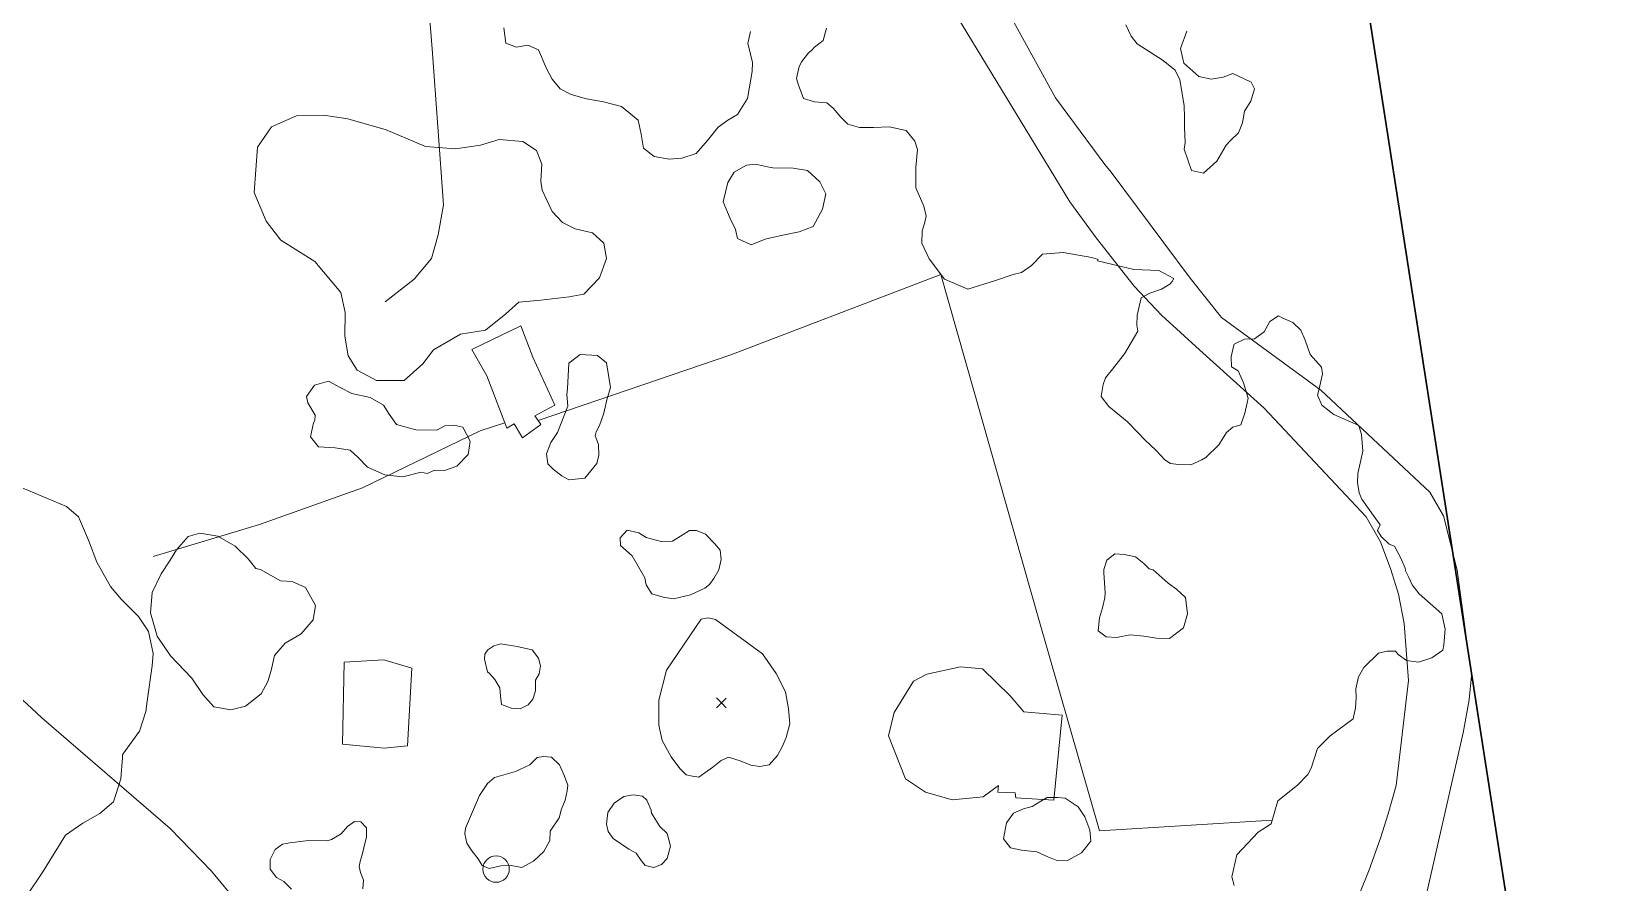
# Model space of a CAD drawing. Header units: metres. Extents: x 4652992 to 4879070, y 2074171 to 2309877.
# Drawn here: x 4654614.1 to 4654706.4, y 2307217.4 to 2307267 of the extents above; entities that cross this region are included whole.
import ezdxf

# ---------------------------------------------------------------- set-up
doc = ezdxf.new("R2010")
doc.units = ezdxf.units.M
doc.header["$MEASUREMENT"] = 0
doc.linetypes.add('DGN Style 3', pattern=[92.779933, 66.271381, -26.508552])
doc.layers.get('0').update_dxf_attribs({"color": 4, "lineweight": 0})
for name, color, linetype, lineweight in [('Level 1', 2, 'Continuous', 0), ('Level 2', 6, 'Continuous', 0), ('Level 20', 30, 'DGN Style 3', 0), ('Level 30', 5, 'Continuous', 0), ('Level 37', 3, 'Continuous', 0), ('Level 40', 1, 'Continuous', 0), ('Level 61', 4, 'Continuous', 0), ('Level 62', 4, 'Continuous', 0), ('Level 63', 3, 'Continuous', 0)]:
    doc.layers.add(name, color=color, linetype=linetype, lineweight=lineweight)
doc.layers.add('Limite', color=38, linetype='Continuous', lineweight=0, plot=False)

# ---------------------------------------------------------------- blocks, each defined once
blk = doc.blocks.new('POSTE')
at = {"color": 0, "linetype": 'ByBlock', "lineweight": -2}
blk.add_circle((0, 0), 0.77, dxfattribs=at)
blk = doc.blocks.new('COTA')
at = {"color": 0, "linetype": 'ByBlock', "lineweight": -2, "ltscale": 10}
for p, q in [((0, 0), (-1.419522, -1.408457)), ((-1.408457, 1.419522), (0, 0)), ((1.419522, 1.408457), (0, 0)), ((0, 0), (1.408457, -1.419522))]:
    blk.add_line(p, q, dxfattribs=at)

msp = doc.modelspace()

# ---------------------------------------------------------------- linework, layer by layer
at = {"layer": 'Level 1'}
msp.add_polyline3d([(4654634.713503, 2307251.237917, 1340.2579), (4654636.413698, 2307252.54468, 1340), (4654637.414919, 2307253.760683, 1339.16), (4654637.800112, 2307255.130129, 1339.02), (4654638.108095, 2307256.888491, 1338.94), (4654637.463686, 2307265.984133, 1338.7), (4654637.204897, 2307269.109682, 1338.7)], dxfattribs=at)
at = {"layer": 'Level 2'}
for points in [[(4654667.534304, 2307274.512881, 1338.48), (4654673.787905, 2307263.114504, 1338.88), (4654676.667483, 2307259.226687, 1338.88), (4654677.039492, 2307258.780886, 1338.88), (4654681.638125, 2307252.600527, 1338.88), (4654683.468874, 2307250.309084, 1338.88), (4654689.257693, 2307246.084292, 1339), (4654695.610476, 2307240.128298, 1338.92), (4654696.422121, 2307238.764284, 1338.92), (4654697.208132, 2307235.596926, 1338.92), (4654698.04053, 2307229.439089, 1338.92), (4654697.914492, 2307228.031924, 1338.92), (4654697.55768, 2307226.112124, 1338.92), (4654695.211733, 2307215.77112, 1339.0877), (4654694.122927, 2307211.559328, 1339.0877), (4654689.582705, 2307200.763308, 1339.4219), (4654687.929079, 2307192.42792, 1339.7851), (4654687.060915, 2307188.465273, 1339.7851), (4654683.302309, 2307177.369082, 1340.0179), (4654675.854494, 2307157.170473, 1340.06)], [(4654691.478701, 2307216.63373, 1339.08), (4654692.073305, 2307218.131289, 1339.02), (4654692.749514, 2307219.965884, 1338.98), (4654693.184328, 2307221.394472, 1338.94), (4654693.651125, 2307223.029482, 1338.92), (4654694.364687, 2307229.166689, 1338.92), (4654694.111086, 2307232.48749, 1338.92), (4654693.787722, 2307234.185732, 1338.92), (4654693.34833, 2307235.626528, 1338.92), (4654692.738283, 2307237.250307, 1338.92), (4654691.90613, 2307238.695498, 1338.92), (4654685.952517, 2307245.039126, 1338.994), (4654682.186892, 2307248.434328, 1338.88), (4654679.979494, 2307250.460329, 1338.88), (4654678.385927, 2307252.146303, 1338.88), (4654676.161318, 2307254.957705, 1338.88), (4654674.631289, 2307257.056521, 1338.88), (4654665.242129, 2307272.511294, 1338.48)]]:
    msp.add_polyline3d(points, dxfattribs=at)
at = {"layer": 'Level 20', "linetype": 'Continuous'}
msp.add_polyline3d([(4654602.372725, 2307257.656583, 1361.4514), (4654603.530857, 2307253.34893, 1361.2514), (4654605.485816, 2307238.502743, 1357.8514), (4654607.594762, 2307233.596389, 1355.1514), (4654614.705044, 2307226.980624, 1351.8514), (4654622.188791, 2307220.528874, 1350.2514), (4654624.585684, 2307218.036455, 1349.8514), (4654629.35007, 2307212.286356, 1348.9514), (4654632.485108, 2307207.619525, 1348.7514), (4654634.17594, 2307205.085874, 1348.7514), (4654635.158421, 2307203.816054, 1348.7514), (4654635.377298, 2307202.827727, 1348.7514), (4654635.293109, 2307201.962516, 1348.7514), (4654631.821902, 2307193.617608, 1346.5514), (4654630.643461, 2307190.229268, 1346.4514), (4654630.082093, 2307185.941441, 1345.9514), (4654630.553985, 2307184.124533, 1345.7514), (4654632.187565, 2307181.368517, 1345.7514)], dxfattribs=at)
at = {"layer": 'Level 30', "color": 1}
for points in [[(4654643.640374, 2307244.304524, 1341.994713), (4654643.789468, 2307244.088719, 1341.9514), (4654642.721255, 2307243.30931, 1341.9514), (4654642.231244, 2307244.11819, 1342.0514), (4654641.806756, 2307243.873731, 1342.0514), (4654641.693196, 2307244.170706, 1342.100181), (4654640.642781, 2307246.917687, 1342.5514), (4654639.763399, 2307248.458662, 1342.1514), (4654642.626032, 2307249.823481, 1342.1514), (4654643.32068, 2307248.014293, 1342.5514), (4654644.607175, 2307245.210257, 1342.1514), (4654643.445243, 2307244.586967, 1342.0514), (4654643.640374, 2307244.304524, 1341.994713)], [(4654636.017604, 2307225.346388, 1346.251384), (4654634.650096, 2307225.205277, 1346.451384), (4654632.222676, 2307225.442275, 1346.451384), (4654632.336242, 2307230.217829, 1345.351384), (4654634.631181, 2307230.358537, 1345.251384), (4654636.269355, 2307229.868287, 1345.251384), (4654636.017604, 2307225.346388, 1346.251384)], [(4654674.188971, 2307227.143205, 1344.1514), (4654673.691504, 2307222.191886, 1344.0514), (4654671.48201, 2307222.313392, 1344.1514), (4654671.435618, 2307222.604028, 1344.1514), (4654670.442008, 2307222.658636, 1344.1514), (4654670.472814, 2307223.044066, 1344.1514), (4654669.56858, 2307222.378032, 1344.1514), (4654667.766686, 2307222.193461, 1344.1514), (4654666.221146, 2307222.652022, 1344.1514), (4654665.052188, 2307223.418525, 1344.1514), (4654664.054342, 2307225.940383, 1344.1514), (4654664.386957, 2307227.295195, 1344.1514), (4654665.522696, 2307229.114588, 1344.1514), (4654666.287181, 2307229.531741, 1344.1514), (4654668.255668, 2307229.959171, 1344.1514), (4654669.542036, 2307229.838864, 1344.1514), (4654671.146141, 2307228.273965, 1344.1514), (4654671.941754, 2307227.338844, 1344.1514), (4654674.188971, 2307227.143205, 1344.1514)]]:
    msp.add_polyline3d(points, dxfattribs=at)
at = {"layer": 'Level 37'}
for points in [[(4654686.424182, 2307221.016307, 1342.288496), (4654676.353683, 2307220.391212, 1342.9514), (4654672.831604, 2307232.705929, 1342.3514), (4654667.105248, 2307252.816412, 1341.7514), (4654654.863591, 2307248.136664, 1340.9514), (4654643.640374, 2307244.304524, 1341.1445)], [(4654641.693196, 2307244.170706, 1341.151384), (4654640.259493, 2307243.711397, 1341.151384), (4654633.401999, 2307240.385988, 1343.651384), (4654627.383882, 2307238.248498, 1346.751384), (4654621.195721, 2307236.376909, 1349.751384)]]:
    msp.add_polyline3d(points, dxfattribs=at)
at = {"layer": 'Level 40', "color": 3, "flags": 128}
for points, elevation in [([(4654644.44949, 2307256.496314), (4654645.06174, 2307255.852824), (4654645.786957, 2307255.487593), (4654646.795614, 2307255.261137), (4654647.46667, 2307254.65507), (4654647.618848, 2307253.760707), (4654647.214958, 2307252.636999), (4654646.293576, 2307251.680065), (4654645.449323, 2307251.515385), (4654643.793255, 2307251.330526), (4654642.505845, 2307251.214702), (4654641.745439, 2307250.525192), (4654640.573027, 2307249.573957), (4654639.108983, 2307249.345943), (4654637.541426, 2307248.43276), (4654636.903465, 2307247.614551), (4654635.827091, 2307246.64173), (4654634.214087, 2307246.649472), (4654633.088819, 2307247.256151), (4654632.567731, 2307248.081473), (4654632.373416, 2307249.238294), (4654632.377334, 2307250.603668), (4654632.134967, 2307251.771331), (4654630.623059, 2307253.578209), (4654628.634038, 2307254.834367), (4654627.771717, 2307255.938883), (4654627.087266, 2307257.610834), (4654627.276366, 2307260.250828), (4654628.097126, 2307261.433116), (4654629.552095, 2307262.068083), (4654631.128244, 2307262.119069), (4654632.543313, 2307261.902537), (4654634.769055, 2307261.250903), (4654637.073862, 2307260.277865), (4654638.809451, 2307260.141187), (4654640.273645, 2307260.369092), (4654641.353496, 2307260.683293), (4654642.741856, 2307260.573949), (4654643.530742, 2307260.042543), (4654643.859552, 2307259.260217), (4654643.787161, 2307258.264361), (4654643.871053, 2307257.739475), (4654644.44949, 2307256.496314)], 1352.709417), ([(4654658.494017, 2307259.020711), (4654659.339623, 2307258.893444), (4654660.064587, 2307258.229569), (4654660.406084, 2307257.526555), (4654660.205042, 2307256.632226), (4654659.666593, 2307255.625778), (4654658.846084, 2307255.308968), (4654657.8012, 2307255.105162), (4654656.875185, 2307254.87466), (4654656.054646, 2307254.55784), (4654655.26262, 2307254.923557), (4654655.132046, 2307255.453929), (4654654.836533, 2307256.083974), (4654654.429677, 2307257.0522), (4654654.684303, 2307258.185089), (4654655.069511, 2307258.787581), (4654655.784603, 2307259.190721), (4654656.300383, 2307259.2628), (4654657.013736, 2307259.102602), (4654657.310963, 2307259.035853), (4654658.494017, 2307259.020711)], 1343.709417), ([(4654647.157948, 2307242.913614), (4654647.172305, 2307242.296626), (4654647.062879, 2307241.809707), (4654646.358469, 2307240.944805), (4654645.418795, 2307240.848725), (4654645.014605, 2307241.092837), (4654644.535177, 2307241.456123), (4654644.201418, 2307241.786734), (4654644.127543, 2307242.365935), (4654644.37785, 2307243.025859), (4654644.762893, 2307243.604409), (4654645.366787, 2307245.156856), (4654645.314803, 2307245.833479), (4654645.342841, 2307246.185245), (4654645.41738, 2307247.651925), (4654646.093796, 2307248.165114), (4654647.097807, 2307248.093255), (4654647.614846, 2307247.670311), (4654647.853511, 2307246.235675), (4654647.640807, 2307245.516154), (4654647.465719, 2307244.737049), (4654647.204463, 2307244.028436), (4654647.019807, 2307243.660679), (4654646.965094, 2307243.417214), (4654647.157948, 2307242.913614)], 1344.009417), ([(4654628.62062, 2307234.963839), (4654629.299984, 2307234.926429), (4654630.081584, 2307234.578789), (4654630.648844, 2307233.532238), (4654630.519069, 2307232.699452), (4654629.819091, 2307231.879598), (4654628.89545, 2307231.339718), (4654628.274612, 2307230.617035), (4654628.077999, 2307229.741799), (4654627.875978, 2307229.09761), (4654627.485691, 2307228.380715), (4654626.57975, 2307227.664492), (4654625.729826, 2307227.452803), (4654624.735346, 2307227.618242), (4654624.094273, 2307228.336492), (4654623.447762, 2307229.285806), (4654622.195529, 2307230.600762), (4654621.422111, 2307231.750963), (4654621.037526, 2307233.101366), (4654621.131836, 2307234.28695), (4654621.662736, 2307235.374678), (4654622.186778, 2307236.176625), (4654622.552524, 2307236.784207), (4654623.24029, 2307237.549446), (4654623.914323, 2307237.743097), (4654624.963482, 2307237.565291), (4654625.981167, 2307236.992284), (4654626.731392, 2307236.249409), (4654627.178767, 2307235.689383), (4654627.451606, 2307235.628204), (4654628.62062, 2307234.963839)], 1354.8094), ([(4654680.36179, 2307234.836591), (4654680.857088, 2307234.485428), (4654681.36709, 2307233.986945), (4654681.490641, 2307233.047087), (4654681.260015, 2307232.234701), (4654680.447428, 2307231.600872), (4654679.687655, 2307231.62728), (4654678.948432, 2307231.745089), (4654678.153357, 2307231.827418), (4654677.352426, 2307231.671022), (4654676.739571, 2307231.712474), (4654676.289795, 2307232.053401), (4654676.363159, 2307232.805079), (4654676.542369, 2307233.388994), (4654676.676018, 2307233.983135), (4654676.69214, 2307234.267577), (4654676.61994, 2307235.436022), (4654676.6155, 2307235.629062), (4654676.784434, 2307236.167296), (4654677.251748, 2307236.542565), (4654677.819061, 2307236.511304), (4654678.456928, 2307236.36819), (4654678.941975, 2307235.971299), (4654679.255054, 2307235.661006), (4654679.482855, 2307235.609897), (4654680.36179, 2307234.836591)], 1344.709417), ([(4654643.285714, 2307230.951617), (4654643.657219, 2307230.452662), (4654643.765616, 2307230.012702), (4654643.694752, 2307229.543661), (4654643.474271, 2307229.177441), (4654643.472428, 2307228.554384), (4654643.32838, 2307228.067123), (4654643.049537, 2307227.748628), (4654642.580777, 2307227.507344), (4654642.072634, 2307227.55198), (4654641.495461, 2307227.750638), (4654641.434762, 2307228.249167), (4654641.406952, 2307228.740327), (4654641.101205, 2307229.224526), (4654640.798702, 2307229.569449), (4654640.681964, 2307229.664897), (4654640.501271, 2307230.398182), (4654640.535074, 2307230.702355), (4654640.693029, 2307230.944055), (4654641.055735, 2307231.174488), (4654641.461989, 2307231.291238), (4654641.929855, 2307231.220977), (4654642.430605, 2307231.143342), (4654642.496383, 2307231.128594), (4654643.285714, 2307230.951617)], 1347.509417), ([(4654650.735583, 2307220.649803), (4654651.163105, 2307220.241577), (4654651.344111, 2307219.506764), (4654651.147717, 2307218.78711), (4654650.827862, 2307218.442243), (4654650.372929, 2307218.266491), (4654649.878546, 2307218.377272), (4654649.633914, 2307218.675074), (4654649.345646, 2307219.086793), (4654648.913923, 2307219.322387), (4654648.014253, 2307219.940551), (4654647.725967, 2307220.35229), (4654647.617341, 2307220.7932), (4654647.699989, 2307221.468962), (4654648.064433, 2307222.012147), (4654648.637321, 2307222.404471), (4654649.176308, 2307222.49196), (4654649.711106, 2307222.406812), (4654649.970604, 2307222.175081), (4654650.221729, 2307221.598088), (4654650.250504, 2307221.41807), (4654650.735583, 2307220.649803)], 1345.609417), ([(4654675.10665, 2307221.787467), (4654675.504398, 2307221.219028), (4654675.80533, 2307220.43267), (4654675.853854, 2307219.798758), (4654675.315461, 2307219.104715), (4654674.499699, 2307218.664545), (4654673.923033, 2307218.650027), (4654673.352187, 2307218.873831), (4654672.700613, 2307219.163657), (4654671.815743, 2307219.266147), (4654671.178848, 2307219.408905), (4654670.770788, 2307219.931716), (4654670.930552, 2307220.854459), (4654671.347195, 2307221.432058), (4654671.929727, 2307221.684897), (4654672.435972, 2307221.811051), (4654672.937775, 2307222.129912), (4654673.317801, 2307222.332287), (4654673.939983, 2307222.336586), (4654674.359668, 2307222.290425), (4654675.10665, 2307221.787467)], 1345.909417)]:
    msp.add_lwpolyline(points, dxfattribs=dict(at, elevation=elevation))
at = {"layer": 'Level 40', "color": 3}
for points in [[(4654691.8893, 2307269.1474, 1353.7752), (4654692.6764, 2307264.086, 1353.3884), (4654694.5616, 2307251.9625, 1352.4619), (4654694.868, 2307249.9922, 1352.3113), (4654695.1104, 2307248.4335, 1352.1922), (4654697.9216, 2307230.355, 1350.8105), (4654699.336, 2307221.2593, 1350.1153), (4654700.1832, 2307215.8116, 1349.6989)], [(4654656.0116, 2307266.9899, 1344.9094), (4654655.8947, 2307266.4699, 1344.9094), (4654655.8559, 2307266.2971, 1345.0094), (4654655.8962, 2307266.1499, 1345.0094), (4654656.1334, 2307265.1863, 1345.0094), (4654656.1029, 2307264.647, 1345.0094), (4654655.8419, 2307263.0752, 1344.3094), (4654655.2592, 2307262.1549, 1344.0094), (4654654.686, 2307261.8279, 1344.0094), (4654654.1365, 2307261.4045, 1344.0094), (4654653.509, 2307260.634, 1344.0094), (4654652.8383, 2307259.8733, 1344.0094), (4654652.0055, 2307259.6046, 1344.0094), (4654651.2648, 2307259.5431, 1344.0094), (4654650.39, 2307259.694, 1344.0094), (4654649.7759, 2307260.1964, 1344.0094), (4654649.6389, 2307261.0019, 1344.0094), (4654649.4586, 2307261.8171, 1344.0094), (4654648.4922, 2307262.6166, 1344.4094), (4654647.4406, 2307262.8958, 1345.4094), (4654646.4578, 2307263.0682, 1346.4094), (4654645.5619, 2307263.3149, 1346.4094), (4654644.9107, 2307263.6429, 1346.4094), (4654644.4472, 2307264.2014, 1346.4094), (4654644.0991, 2307264.8703, 1346.4094), (4654643.6563, 2307265.924, 1346.4094), (4654643.0385, 2307266.199, 1346.4094), (4654642.3763, 2307266.0751, 1346.4094), (4654641.7488, 2307266.307, 1346.4094), (4654641.6315, 2307267.1967, 1346.4094)], [(4654684.2035, 2307217.2144, 1346.5094), (4654684.0808, 2307217.7133, 1346.5094), (4654684.3711, 2307219.0034, 1346.5094), (4654685.6066, 2307220.3173, 1346.5094), (4654686.3606, 2307220.7964, 1346.5094), (4654686.7494, 2307222.1412, 1348.1094), (4654687.8943, 2307223.0607, 1348.1094), (4654688.5045, 2307223.6883, 1348.1094), (4654688.7043, 2307224.0551, 1348.1094), (4654689.0746, 2307225.2035, 1347.0094), (4654689.804, 2307225.9354, 1346.0094), (4654691.1399, 2307226.9242, 1344.3094), (4654691.2847, 2307227.5677, 1344.3094), (4654691.3172, 2307228.1398, 1344.3094), (4654691.2935, 2307228.6762, 1344.3094), (4654691.4487, 2307229.3657, 1344.3094), (4654691.7664, 2307229.9221, 1344.3094), (4654692.625, 2307230.7434, 1344.3094), (4654693.1349, 2307230.8705, 1344.3094), (4654693.6137, 2307230.8596, 1344.3094), (4654693.7659, 2307230.6806, 1344.3094), (4654694.264, 2307230.3275, 1344.3094), (4654694.9615, 2307230.2193, 1344.3094), (4654695.7418, 2307230.4788, 1344.3094), (4654696.3698, 2307230.9173, 1344.3094), (4654696.4422, 2307231.239, 1344.3094), (4654696.5014, 2307232.1431, 1344.3094), (4654696.3211, 2307233.0527, 1344.3094), (4654694.9944, 2307234.2028, 1346.1094), (4654694.5876, 2307234.7406, 1346.4094), (4654694.396, 2307235.1689, 1346.4094), (4654694.1941, 2307235.5513, 1346.4094), (4654694.1793, 2307235.6991, 1346.4094), (4654693.9273, 2307236.2855, 1346.4094), (4654693.7607, 2307236.6118, 1346.4094), (4654693.5588, 2307236.9943, 1346.4094), (4654693.2492, 2307237.1119, 1346.4094), (4654692.7731, 2307237.5559, 1346.4094), (4654692.5608, 2307237.8925, 1346.4094), (4654692.7251, 2307238.2296, 1344.9094), (4654692.3172, 2307238.8044, 1343.7094), (4654691.6575, 2307239.7257, 1343.7094), (4654691.5007, 2307240.0992, 1343.7094), (4654691.3956, 2307240.7027, 1343.7094), (4654691.4178, 2307241.2294, 1343.7094), (4654691.5524, 2307241.8275, 1343.7094), (4654691.7077, 2307242.5176, 1343.7094), (4654691.6396, 2307243.4995, 1343.7094), (4654691.468, 2307244.0213, 1343.7094), (4654690.0248, 2307244.6589, 1345.4094), (4654689.3296, 2307245.2009, 1345.4094), (4654689.0771, 2307245.7881, 1345.4094), (4654689.1598, 2307246.1554, 1345.4094), (4654689.3561, 2307247.0277, 1345.4094), (4654689.3014, 2307247.4259, 1345.4094), (4654688.6475, 2307248.1515, 1345.4094), (4654688.3551, 2307248.9889, 1345.4094), (4654688.1027, 2307249.5762, 1345.4094), (4654687.6258, 2307250.0209, 1345.4094), (4654687.0161, 2307250.3025, 1345.4094), (4654686.7936, 2307250.4065, 1343.2094), (4654686.2873, 2307250.0849, 1343.2094), (4654685.9588, 2307249.4815, 1343.2094), (4654685.3859, 2307249.0781, 1343.2094), (4654684.8041, 2307249.0636, 1343.2094), (4654684.206, 2307248.7625, 1343.2094), (4654684.175, 2307248.6244, 1343.2094), (4654684.0403, 2307248.0258, 1343.2094), (4654684.0537, 2307247.4424, 1343.2094), (4654684.4357, 2307247.2115, 1343.2094), (4654684.7599, 2307246.51, 1343.2094), (4654685.033, 2307245.6109, 1343.7094), (4654684.9709, 2307245.3348, 1343.7094), (4654684.8363, 2307244.7367, 1343.7094), (4654684.5893, 2307244.0671, 1343.7094), (4654684.1248, 2307243.9297, 1343.7094), (4654683.7668, 2307243.6234, 1343.7094), (4654683.3156, 2307242.903, 1343.7094), (4654682.5539, 2307242.1663, 1344.4094), (4654682.3292, 2307242.0235, 1344.4094), (4654681.6862, 2307241.7332, 1344.4094), (4654680.9678, 2307241.7495, 1344.4094), (4654680.4993, 2307241.8064, 1344.4094), (4654680.1637, 2307242.0266, 1344.4094), (4654679.661, 2307242.5741, 1344.4094), (4654678.9854, 2307243.2086, 1344.4094), (4654678.635, 2307243.577, 1344.4094), (4654677.9697, 2307244.2576, 1344.4094), (4654676.9126, 2307245.1227, 1344.4094), (4654676.466, 2307245.7059, 1344.4094), (4654676.5753, 2307246.4059, 1344.4094), (4654676.7142, 2307246.8094, 1344.4094), (4654677.1133, 2307247.2993, 1344.4094), (4654677.8096, 2307248.1993, 1343.7094), (4654678.5954, 2307249.524, 1342.2094), (4654678.5301, 2307249.8777, 1342.2094), (4654678.5626, 2307250.4516, 1342.2094), (4654678.7908, 2307251.4659, 1342.2094), (4654679.2874, 2307251.7419, 1342.2094), (4654679.9678, 2307251.9766, 1342.2094), (4654680.4643, 2307252.2526, 1342.2094), (4654680.5977, 2307252.4163, 1342.2094), (4654680.6852, 2307252.5904, 1342.2094), (4654679.8222, 2307253.0555, 1342.7094), (4654678.3517, 2307253.1245, 1345.6094), (4654676.2518, 2307253.6246, 1346.1094), (4654676.2914, 2307253.7048, 1345.8099), (4654675.9077, 2307253.8056, 1345.5094), (4654674.2461, 2307254.1108, 1346.0094), (4654673.0409, 2307254.0004, 1346.8094), (4654672.3956, 2307253.3567, 1347.6094), (4654671.8058, 2307252.9449, 1347.6094), (4654671.3269, 2307252.8257, 1347.6094), (4654670.2969, 2307252.4674, 1347.6094), (4654668.6923, 2307251.966, 1347.6094), (4654667.3303, 2307252.5439, 1347.6094), (4654666.4249, 2307253.745, 1347.6094), (4654665.997, 2307254.6574, 1347.6094), (4654666.0232, 2307255.3772, 1347.6094), (4654666.1633, 2307255.7993, 1347.6094), (4654666.2604, 2307256.2311, 1347.6094), (4654666.1187, 2307256.8072, 1347.6094), (4654665.6515, 2307257.8725, 1345.9094), (4654665.644, 2307259.0767, 1345.1094), (4654665.7504, 2307260.1068, 1344.4094), (4654665.5886, 2307260.5986, 1344.4094), (4654665.0907, 2307261.2113, 1344.4094), (4654664.0967, 2307261.4346, 1344.4094), (4654663.1786, 2307261.3928, 1343.9094), (4654662.3611, 2307261.3941, 1343.9094), (4654661.6789, 2307261.5929, 1343.9094), (4654661.2714, 2307262.0034, 1343.9094), (4654660.8402, 2307262.5105, 1343.9094), (4654660.4565, 2307262.8245, 1343.9094), (4654659.745, 2307262.8932, 1343.9094), (4654659.106, 2307263.0823, 1343.9094), (4654658.796, 2307263.9267, 1343.9094), (4654658.7003, 2307264.2474, 1343.9094), (4654658.8577, 2307264.9475, 1343.9094), (4654659.0124, 2307265.2318, 1343.9094), (4654659.3987, 2307265.7375, 1343.9094), (4654659.5675, 2307265.8819, 1343.9094), (4654659.746, 2307266.0697, 1343.9094), (4654660.2425, 2307266.4595, 1343.9094), (4654660.4516, 2307267.1874, 1343.9094)], [(4654677.8924, 2307267.3665, 1346.9094), (4654678.1967, 2307266.7079, 1346.9094), (4654678.5497, 2307266.2654, 1346.9094), (4654680.0729, 2307265.3028, 1345.9094), (4654680.7615, 2307264.739, 1345.9094), (4654681.0426, 2307264.1758, 1345.9094), (4654681.2918, 2307262.6653, 1345.9094), (4654681.3183, 2307261.9776, 1345.9094), (4654681.3211, 2307261.3861, 1345.9094), (4654681.3518, 2307260.5156, 1345.9094), (4654681.2887, 2307260.127, 1346.0594), (4654681.7299, 2307258.8871, 1346.2094), (4654682.4158, 2307258.7331, 1346.2094), (4654683.196, 2307259.4253, 1346.2094), (4654683.7431, 2307260.3628, 1346.2094), (4654683.9983, 2307260.6428, 1346.2094), (4654684.4661, 2307261.0872, 1347.7094), (4654684.6914, 2307261.6643, 1349.3094), (4654684.8172, 2307262.344, 1351.3094), (4654685.1879, 2307262.9312, 1351.3094), (4654685.3974, 2307263.6503, 1351.3094), (4654685.1966, 2307264.0307, 1351.3094), (4654684.1419, 2307264.5418, 1351.7094), (4654683.5706, 2307264.3351, 1351.7094), (4654682.8734, 2307264.2046, 1351.7094), (4654682.1468, 2307264.3679, 1351.7094), (4654681.2707, 2307265.1392, 1351.7094), (4654681.0817, 2307265.9954, 1351.7094), (4654681.4537, 2307267.0129, 1351.7094)], [(4654635.746292, 2307241.020676, 1344.509417), (4654634.705143, 2307241.151974, 1344.509417), (4654633.681028, 2307241.586166, 1344.509417), (4654633.148408, 2307242.165717, 1344.509417), (4654632.680062, 2307242.577498, 1344.509417), (4654631.79539, 2307242.724822, 1344.509417), (4654630.840293, 2307242.785699, 1344.509417), (4654630.356168, 2307243.354396, 1344.509417), (4654630.542016, 2307244.181794, 1344.509417), (4654630.623356, 2307244.316917, 1344.509417), (4654630.640407, 2307244.619833, 1344.509417), (4654630.204555, 2307245.335986, 1344.009417), (4654630.135404, 2307245.709596, 1344.009417), (4654630.590943, 2307246.374752, 1344.009417), (4654631.407077, 2307246.600904, 1344.009417), (4654632.091925, 2307246.242626, 1344.009417), (4654632.776759, 2307245.884355, 1344.009417), (4654633.845339, 2307245.644615, 1344.009417), (4654634.616342, 2307245.215863, 1344.009417), (4654634.95501, 2307244.679495, 1344.009417), (4654635.379871, 2307244.072644, 1344.009417), (4654636.505301, 2307243.773744, 1343.509417), (4654637.726379, 2307243.755729, 1343.509417), (4654638.191786, 2307244.009607, 1343.509417), (4654638.710592, 2307244.046767, 1343.509417), (4654639.245145, 2307243.926842, 1343.509417), (4654639.675016, 2307243.113838, 1343.509417), (4654639.548445, 2307242.323313, 1343.509417), (4654638.887336, 2307241.652706, 1343.509417), (4654638.16802, 2307241.404607, 1343.509417), (4654637.611572, 2307241.427062, 1343.509417), (4654637.157119, 2307241.22191, 1343.509417), (4654636.816943, 2307241.298215, 1343.509417), (4654635.746292, 2307241.020676, 1344.509417)], [(4654613.560002, 2307240.394669, 1377.8094), (4654616.13309, 2307239.30842, 1375.2094), (4654616.834787, 2307238.703198, 1375.2094), (4654617.128423, 2307238.021557, 1375.2094), (4654617.422054, 2307237.33993, 1375.2094), (4654617.914948, 2307236.053847, 1375.2094), (4654618.71481, 2307234.642999, 1375.2094), (4654619.327359, 2307233.889922, 1375.2094), (4654620.329231, 2307232.881651, 1375.2094), (4654620.917799, 2307232.022044, 1375.2094), (4654621.186009, 2307230.730537, 1375.2094), (4654621.136711, 2307230.01397, 1375.2094), (4654620.841333, 2307227.95335, 1375.2094), (4654620.762825, 2307227.3553, 1375.2094), (4654620.3932, 2307226.206867, 1375.2094), (4654619.420243, 2307224.857869, 1375.2094), (4654619.403797, 2307224.834454, 1375.2094), (4654619.396175, 2307224.663947, 1375.6094)], [(4654652.51636, 2307234.159664, 1343.109417), (4654651.522609, 2307233.924394, 1342.809417), (4654650.921777, 2307234.014648, 1342.809417), (4654650.255502, 2307234.208558, 1342.809417), (4654649.928322, 2307234.726834, 1342.809417), (4654649.845048, 2307235.145925, 1342.809417), (4654649.110372, 2307236.431461, 1342.309417), (4654648.444834, 2307237.025935, 1342.309417), (4654648.41329, 2307237.478217, 1342.309417), (4654648.823466, 2307237.920468, 1342.309417), (4654649.499729, 2307237.768782, 1342.309417), (4654649.926549, 2307237.494963, 1342.309417), (4654650.804591, 2307237.2535, 1342.309417), (4654651.476662, 2307237.280834, 1342.309417), (4654652.098145, 2307237.67567, 1342.309417), (4654652.460675, 2307237.905991, 1342.309417), (4654652.860097, 2307237.905436, 1342.309417), (4654653.390461, 2307237.69743, 1342.309417), (4654653.929128, 2307237.131412, 1342.309417), (4654654.242795, 2307236.749426, 1342.309417), (4654654.29752, 2307236.202933, 1342.309417), (4654654.164147, 2307235.6096, 1342.309417), (4654653.871258, 2307235.096565, 1342.309417), (4654653.616475, 2307234.753054, 1342.309417), (4654653.34801, 2307234.546162, 1342.309417), (4654652.51636, 2307234.159664, 1343.109417)], [(4654644.339415, 2307220.385639, 1347.609417), (4654644.319506, 2307219.836065, 1347.609417), (4654643.966629, 2307219.187972, 1347.609417), (4654643.358118, 2307218.631789, 1347.609417), (4654642.688008, 2307218.262538, 1347.609417), (4654642.055855, 2307218.369552, 1347.609417), (4654641.467231, 2307218.362932, 1347.609417), (4654640.775792, 2307218.206211, 1347.609417), (4654640.363137, 2307218.367923, 1347.609417), (4654640.141278, 2307218.763906, 1347.609417), (4654639.76241, 2307219.229701, 1347.609417), (4654639.482186, 2307219.673399, 1347.609417), (4654639.363129, 2307220.219503, 1347.609417), (4654639.404331, 2307220.556557, 1347.609417), (4654640.206827, 2307222.454358, 1346.809417), (4654640.673659, 2307223.147028, 1346.809417), (4654641.099243, 2307223.502294, 1346.809417), (4654642.323594, 2307223.844614, 1346.109417), (4654643.141636, 2307224.251093, 1346.109417), (4654643.582434, 2307224.672729, 1346.109417), (4654643.941573, 2307224.731015, 1346.109417), (4654644.417638, 2307224.693701, 1346.109417), (4654644.870502, 2307224.245245, 1346.109417), (4654645.172563, 2307223.587731, 1346.109417), (4654645.365119, 2307223.058853, 1346.109417), (4654645.323825, 2307222.721166, 1346.109417), (4654645.205048, 2307222.192685, 1346.109417), (4654644.972596, 2307221.620295, 1346.109417), (4654644.898361, 2307221.289998, 1346.109417), (4654644.868667, 2307221.157879, 1346.109417), (4654644.339415, 2307220.385639, 1347.609417)], [(4654619.396175, 2307224.663947, 1375.6094), (4654619.316355, 2307223.43263, 1375.6094), (4654618.882141, 2307222.083512, 1375.6094), (4654618.074924, 2307221.409693, 1375.6094), (4654617.09443, 2307220.840438, 1375.6094), (4654616.085808, 2307220.145988, 1375.6094), (4654614.753831, 2307218.011869, 1375.6094), (4654613.76385, 2307216.524332, 1375.6094)], [(4654629.264983, 2307216.998034, 1353.609417), (4654628.816239, 2307217.442238, 1353.609417), (4654628.388663, 2307217.675497, 1353.609417), (4654628.019891, 2307218.170532, 1353.609417), (4654628.006941, 2307218.723335, 1353.609417), (4654628.309824, 2307219.308491, 1353.609417), (4654628.72446, 2307219.628027, 1353.609417), (4654629.152918, 2307219.703879, 1353.609417), (4654630.240367, 2307219.836311, 1353.209417), (4654631.332127, 2307219.808384, 1351.809417), (4654631.590605, 2307219.88826, 1351.809417), (4654632.144401, 2307220.211993, 1351.809417), (4654632.516645, 2307220.645298, 1351.809417), (4654632.924843, 2307220.932757, 1351.809417), (4654633.299435, 2307220.917716, 1351.809417), (4654633.63305, 2307220.567385, 1351.809417), (4654633.620658, 2307220.053456, 1351.809417), (4654633.473283, 2307219.397544, 1351.809417), (4654633.384859, 2307219.003999, 1351.809417), (4654633.263722, 2307218.617786, 1351.809417), (4654633.197404, 2307218.32263, 1351.809417), (4654633.288081, 2307217.971178, 1352.509417)], [(4654633.288081, 2307217.971178, 1352.509417), (4654633.461206, 2307217.519412, 1352.509417), (4654633.416142, 2307217.013289, 1352.509417)]]:
    msp.add_polyline3d(points, dxfattribs=at)
at = {"layer": 'Level 62', "elevation": 1340.1, "flags": 128}
msp.add_lwpolyline([(4654654.737287, 2307224.6867), (4654654.298939, 2307224.504165), (4654653.818677, 2307224.111685), (4654653.349298, 2307223.767627), (4654652.994395, 2307223.525415), (4654652.641254, 2307223.584083), (4654652.268016, 2307223.667741), (4654651.901546, 2307224.030679), (4654651.381876, 2307224.70876), (4654650.868963, 2307225.666145), (4654650.675976, 2307226.551836), (4654650.668512, 2307228.01375), (4654651.118443, 2307229.76631), (4654653.131373, 2307232.741107), (4654653.540693, 2307232.81782), (4654653.967273, 2307232.722159), (4654656.70603, 2307230.703871), (4654657.514718, 2307229.567765), (4654658.056802, 2307228.491469), (4654658.225667, 2307227.498878), (4654658.311939, 2307226.637141), (4654658.091761, 2307225.839521), (4654657.880337, 2307225.329932), (4654657.588177, 2307224.77769), (4654657.108348, 2307224.252329), (4654656.556624, 2307224.151374), (4654656.035281, 2307224.232564), (4654655.41839, 2307224.477865), (4654654.737287, 2307224.6867)], dxfattribs=at)
at = {"layer": 'Limite', "color": 5, "linetype": 'Continuous', "lineweight": 30}
msp.add_polyline3d([(4654615.974811, 2307456.368249, 1338.033049), (4654671.611415, 2307375.217801, 1356.994455), (4654663.384869, 2307370.833238, 1351.228297), (4654677.187989, 2307350.532854, 1354.13401), (4654688.910644, 2307288.302693, 1351.473074), (4654702.314723, 2307202.10402, 1341.787597), (4654706.372694, 2307176.008677, 1345.395358), (4654676.106688, 2307152.532911, 1341.462993), (4654678.600984, 2307132.508516, 1340.768049), (4654685.113613, 2307121.933448, 1340.770141), (4654686.292116, 2307100.530535, 1341.529603), (4654682.252756, 2307086.402681, 1341.85411), (4654672.276131, 2307070.008946, 1342.626368), (4654666.874114, 2307048.648373, 1342.821695), (4654667.638814, 2307014.081641, 1342.803167)], dxfattribs=at)

# ---------------------------------------------------------------- block references
at = {"layer": 'Level 61', "zscale": 0.1}
msp.add_blockref('POSTE', (4654641.182573, 2307218.164875, 1344.009417), dxfattribs=at)
at = {"layer": 'Level 63', "xscale": 0.2, "yscale": 0.2, "zscale": 0.1}
msp.add_blockref('COTA', (4654654.320413, 2307227.854572, 1340.1), dxfattribs=at)

doc.saveas('drawing.dxf')
